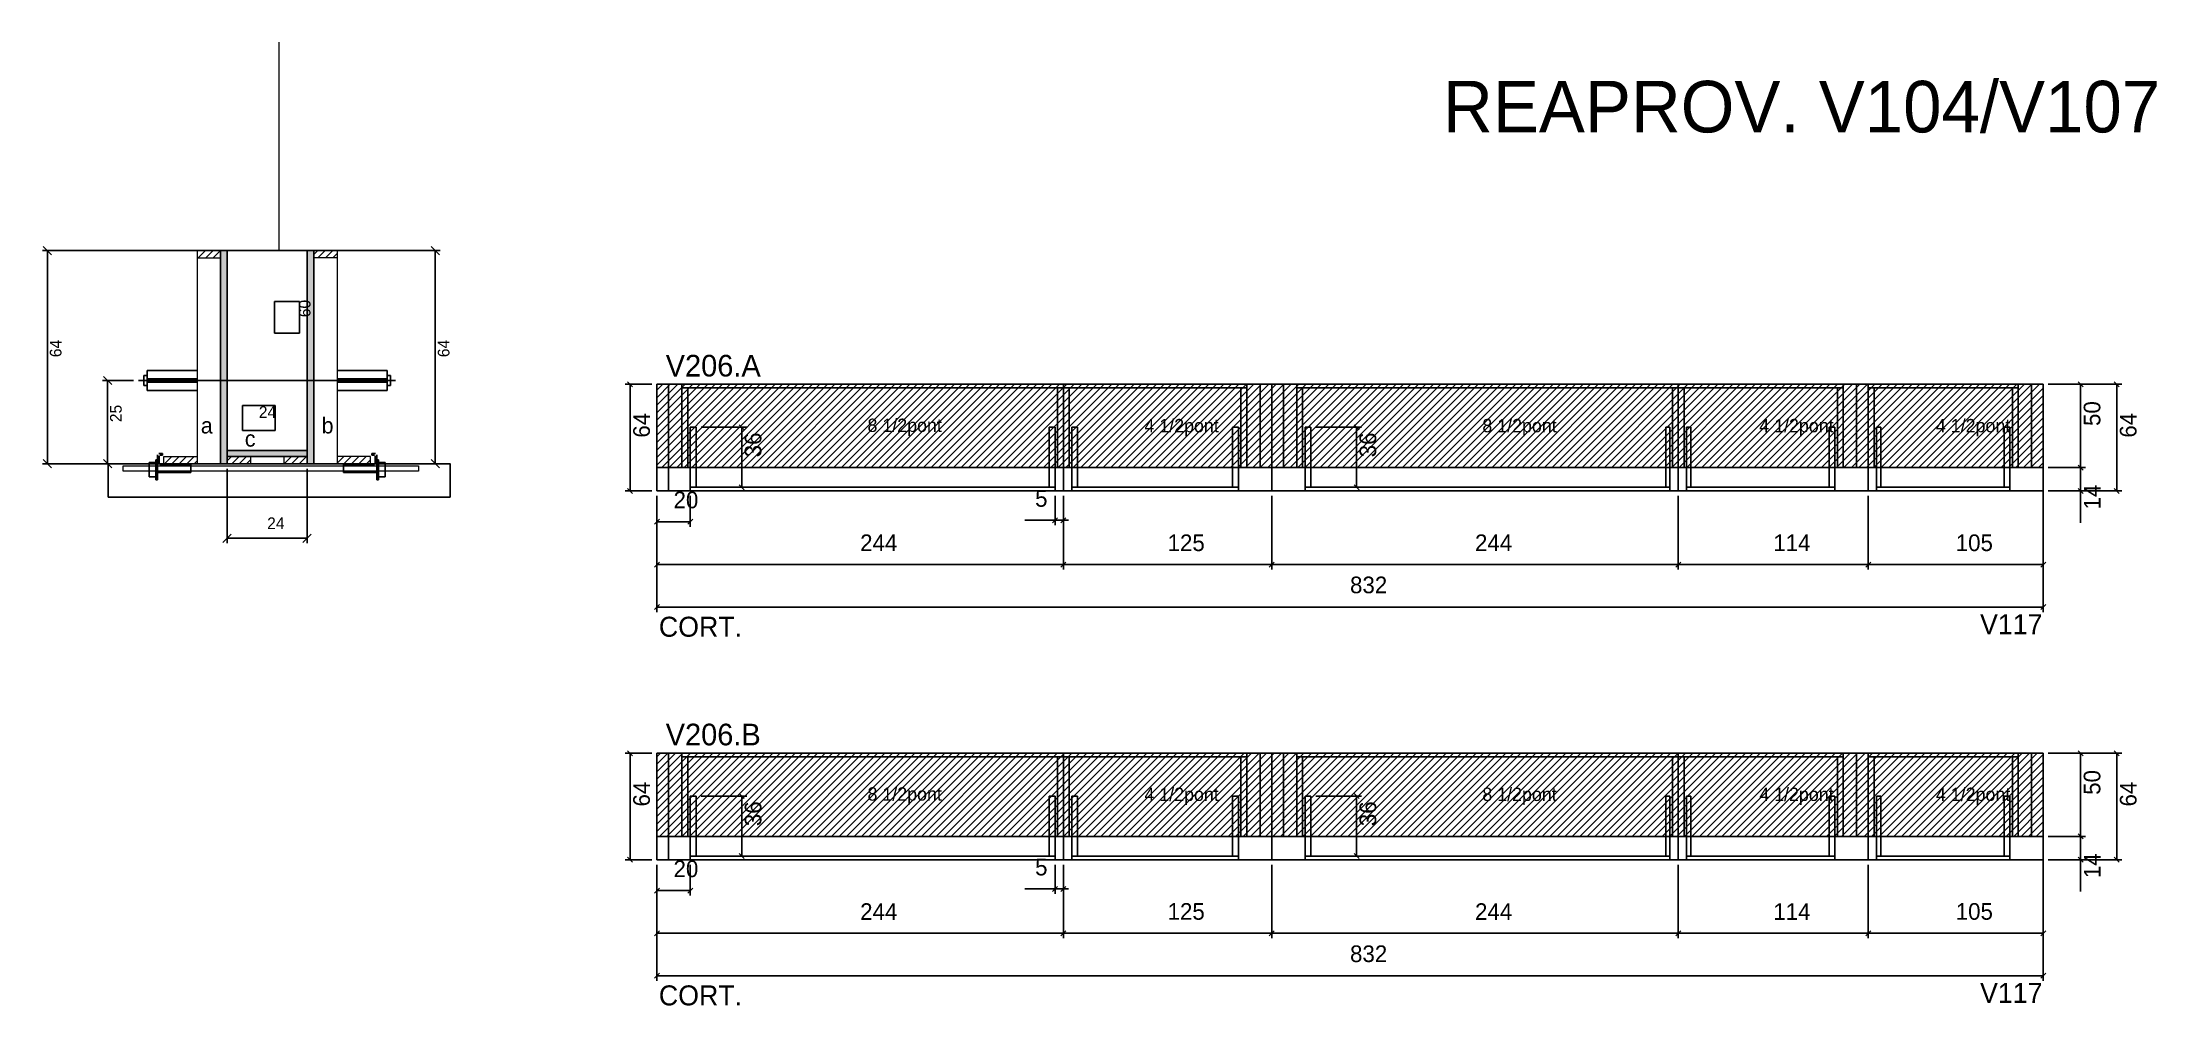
# Model space of a CAD drawing. Header units: metres. Extents: x 2848 to 4117, y 8694 to 9272.
import ezdxf

# ---------------------------------------------------------------- set-up
doc = ezdxf.new("R2010")
doc.units = ezdxf.units.M
for name, color, linetype in [('5', 7, 'Continuous'), ('barrote', 7, 'Continuous'), ('CONCRETO', 7, 'Continuous'), ('COTA', 7, 'Continuous'), ('Cota Seção (2x)', 7, 'Continuous'), ('detalhes', 7, 'Continuous'), ('FOLHA MB', 7, 'Continuous'), ('Hachura', 7, 'Continuous'), ('Madeira', 7, 'Continuous'), ('Painéis', 7, 'Continuous'), ('presilha', 7, 'Continuous'), ('REAPROVEITAMENTO', 7, 'Continuous'), ('SARR_2.2x7', 7, 'Continuous'), ('SARR_3.5x7', 7, 'Continuous'), ('SCO-___-LAJ', 7, 'Continuous'), ('TENSOR', 7, 'Continuous'), ('texto', 7, 'Continuous'), ('Texto Seção', 7, 'Continuous')]:
    doc.layers.add(name, color=color, linetype=linetype)

msp = doc.modelspace()

# ---------------------------------------------------------------- hatches: boundary and pattern name
at = {"layer": 'Hachura'}
h = msp.add_hatch(dxfattribs=at)
h.set_pattern_fill('ANSI31')
h.paths.add_polyline_path([(2955.3, 9142.8), (2955.3, 9147.2), (2941.3, 9147.2), (2941.3, 9142.8), (2955.3, 9142.8)])
h = msp.add_hatch(color=7, dxfattribs=at)
h.dxf.hatch_style = 1
h.paths.add_polyline_path([(2955.3, 9147.2), (2959.3, 9147.2), (2959.3, 9019.2), (2955.3, 9019.2), (2955.3, 9147.2)])
h = msp.add_hatch(color=7, dxfattribs=at)
h.dxf.hatch_style = 1
h.paths.add_polyline_path([(3011.3, 9147.2), (3007.3, 9147.2), (3007.3, 9019.2), (3011.3, 9019.2), (3011.3, 9147.2)])
h = msp.add_hatch(dxfattribs=at)
h.set_pattern_fill('ANSI31')
h.paths.add_polyline_path([(3011.3, 9142.8), (3011.3, 9147.2), (3025.3, 9147.2), (3025.3, 9142.8), (3011.3, 9142.8)])
h = msp.add_hatch(dxfattribs=at)
h.set_pattern_fill('ANSI31')
h.paths.add_polyline_path([(2921.3, 9019.2), (2921.3, 9023.6), (2941.3, 9023.6), (2941.3, 9019.2), (2921.3, 9019.2)])
h = msp.add_hatch(color=7, dxfattribs=at)
h.dxf.hatch_style = 1
h.paths.add_polyline_path([(3007.3, 9023.6), (3007.3, 9027.2), (2959.3, 9027.2), (2959.3, 9023.6), (3007.3, 9023.6)])
h = msp.add_hatch(dxfattribs=at)
h.set_pattern_fill('ANSI31')
h.paths.add_polyline_path([(2959.3, 9019.2), (2959.3, 9023.6), (2973.3, 9023.6), (2973.3, 9019.2), (2959.3, 9019.2)])
h = msp.add_hatch(dxfattribs=at)
h.set_pattern_fill('ANSI31')
h.paths.add_polyline_path([(3007.3, 9019.2), (3007.3, 9023.6), (2993.3, 9023.6), (2993.3, 9019.2), (3007.3, 9019.2)])
h = msp.add_hatch(dxfattribs=at)
h.set_pattern_fill('ANSI31')
h.paths.add_polyline_path([(3045.3, 9019.2), (3045.3, 9023.6), (3025.3, 9023.6), (3025.3, 9019.2), (3045.3, 9019.2)])
at = {"layer": 'REAPROVEITAMENTO'}
h = msp.add_hatch(dxfattribs=at)
h.set_pattern_fill('ANSI31')
h.paths.add_polyline_path([(4049.2, 9016.9), (4049.2, 9066.9), (3217.2, 9066.9), (3217.2, 9016.9), (4049.2, 9016.9)])
h = msp.add_hatch(dxfattribs=at)
h.set_pattern_fill('ANSI31')
h.paths.add_polyline_path([(4049.2, 8795.5), (4049.2, 8845.5), (3217.2, 8845.5), (3217.2, 8795.5), (4049.2, 8795.5)])

# ---------------------------------------------------------------- linework, layer by layer
at = {"color": 7, "lineweight": 25}
for p, q in [((2911.3, 9075.2), (2911.3, 9063.2)), ((2911.3, 9075.2), (2941.3, 9075.2)), ((3055.3, 9075.2), (3025.3, 9075.2)), ((3055.3, 9075.2), (3055.3, 9063.2)), ((2909.3, 9072.2), (2909.3, 9066.2)), ((2909.3, 9072.2), (2911.3, 9072.2)), ((2911.3, 9066.2), (2909.3, 9066.2)), ((2941.3, 9070.2), (2911.3, 9070.2)), ((2941.3, 9068.2), (2911.3, 9068.2)), ((2911.3, 9063.2), (2941.3, 9063.2)), ((3025.3, 9070.2), (3055.3, 9070.2)), ((3025.3, 9068.2), (3055.3, 9068.2)), ((3055.3, 9063.2), (3025.3, 9063.2)), ((3055.3, 9072.2), (3057.3, 9072.2)), ((3055.3, 9066.2), (3057.3, 9066.2)), ((3057.3, 9072.2), (3057.3, 9066.2))]:
    msp.add_line(p, q, dxfattribs=at)
at = {"layer": 'barrote', "color": 251, "lineweight": 25}
msp.add_lwpolyline([(2887.9, 8999.2), (3093.1, 8999.2), (3093.1, 9019.2), (2887.9, 9019.2)], close=True, dxfattribs=at)
at = {"layer": 'CONCRETO', "color": 251, "lineweight": 25}
msp.add_lwpolyline([(2959.3, 9123.2), (2959.3, 9147.2), (3007.3, 9147.2), (3007.3, 9143), (3007.3, 9143), (3007.3, 9027.2), (2959.3, 9027.2), (2959.3, 9123.2)], close=True, dxfattribs=at)
at = {"layer": 'COTA', "color": 4, "lineweight": 25}
for p, q in [((2956.3, 9147.2), (2848.4, 9147.2)), ((2851.4, 9019.2), (2851.4, 9147.2)), ((3010.3, 9147.2), (3087.2, 9147.2)), ((3084.2, 9019.2), (3084.2, 9147.2)), ((2903, 9069.2), (2884.5, 9069.2)), ((2887.5, 9069.2), (2887.5, 9019.2)), ((4052.2, 9066.9), (4074.6, 9066.9)), ((4052.2, 9066.9), (4096.3, 9066.9)), ((4071.6, 9066.9), (4071.6, 9016.9)), ((4093.3, 9066.9), (4093.3, 9002.9)), ((2922.7, 9019.2), (2848.4, 9019.2)), ((2903, 9019.2), (2884.5, 9019.2)), ((2959.3, 9016.2), (2959.3, 8971.5)), ((3007.3, 9016.2), (3007.3, 8971.5)), ((3043.9, 9019.2), (3087.2, 9019.2)), ((4052.2, 9016.9), (4074.6, 9016.9)), ((3461.2, 8999.9), (3461.2, 8955.7)), ((3461.2, 8999.9), (3461.2, 8955.7)), ((3586.2, 8999.9), (3586.2, 8955.7)), ((3586.2, 8999.9), (3586.2, 8955.7)), ((3830.2, 8999.9), (3830.2, 8955.7)), ((3830.2, 8999.9), (3830.2, 8955.7)), ((3944.2, 8999.9), (3944.2, 8955.7)), ((4052.2, 9002.9), (4096.3, 9002.9)), ((2959.3, 8974.5), (3007.3, 8974.5)), ((3217.2, 8982.2), (3217.2, 8955.7)), ((3217.2, 8958.7), (3461.2, 8958.7)), ((3461.2, 8958.7), (3586.2, 8958.7)), ((3586.2, 8958.7), (3830.2, 8958.7)), ((3830.2, 8958.7), (3944.2, 8958.7)), ((4052.2, 8845.5), (4074.6, 8845.5)), ((4052.2, 8845.5), (4096.3, 8845.5)), ((4071.6, 8845.5), (4071.6, 8795.5)), ((4093.3, 8845.5), (4093.3, 8781.5)), ((4052.2, 8795.5), (4074.6, 8795.5)), ((4052.2, 8781.5), (4096.3, 8781.5)), ((3461.2, 8778.5), (3461.2, 8734.4)), ((3461.2, 8778.5), (3461.2, 8734.4)), ((3586.2, 8778.5), (3586.2, 8734.4)), ((3586.2, 8778.5), (3586.2, 8734.4)), ((3830.2, 8778.5), (3830.2, 8734.4)), ((3830.2, 8778.5), (3830.2, 8734.4)), ((3944.2, 8778.5), (3944.2, 8734.4)), ((3217.2, 8760.9), (3217.2, 8734.4)), ((3217.2, 8737.4), (3461.2, 8737.4)), ((3461.2, 8737.4), (3586.2, 8737.4)), ((3586.2, 8737.4), (3830.2, 8737.4)), ((3830.2, 8737.4), (3944.2, 8737.4))]:
    msp.add_line(p, q, dxfattribs=at)
at = {"layer": 'COTA', "color": 0, "lineweight": 25}
for p, q in [((4073.1, 9065.4), (4070.1, 9068.4)), ((4094.8, 9065.4), (4091.8, 9068.4)), ((4070.1, 9018.4), (4073.1, 9015.4)), ((4091.8, 9004.4), (4094.8, 9001.4)), ((3218.7, 8960.2), (3215.7, 8957.2)), ((3459.7, 8957.2), (3462.7, 8960.2)), ((3462.7, 8960.2), (3459.7, 8957.2)), ((3584.7, 8957.2), (3587.7, 8960.2)), ((3587.7, 8960.2), (3584.7, 8957.2)), ((3828.7, 8957.2), (3831.7, 8960.2)), ((3831.7, 8960.2), (3828.7, 8957.2)), ((3942.7, 8957.2), (3945.7, 8960.2)), ((4073.1, 8844), (4070.1, 8847)), ((4094.8, 8844), (4091.8, 8847)), ((4070.1, 8797), (4073.1, 8794)), ((4091.8, 8783), (4094.8, 8780)), ((3218.7, 8738.9), (3215.7, 8735.9)), ((3459.7, 8735.9), (3462.7, 8738.9)), ((3462.7, 8738.9), (3459.7, 8735.9)), ((3584.7, 8735.9), (3587.7, 8738.9)), ((3587.7, 8738.9), (3584.7, 8735.9)), ((3828.7, 8735.9), (3831.7, 8738.9)), ((3831.7, 8738.9), (3828.7, 8735.9)), ((3942.7, 8735.9), (3945.7, 8738.9))]:
    msp.add_line(p, q, dxfattribs=at)
for points in [[(2853.9, 9144.7), (2848.9, 9149.7)], [(3086.7, 9144.7), (3081.7, 9149.7)], [(2890, 9066.7), (2885, 9071.7)], [(2848.9, 9021.7), (2853.9, 9016.7)], [(2885, 9021.7), (2890, 9016.7)], [(3081.7, 9021.7), (3086.7, 9016.7)], [(2961.8, 8977), (2956.8, 8972)], [(3004.8, 8972), (3009.8, 8977)]]:
    msp.add_lwpolyline(points, dxfattribs=at)
at = {"layer": 'Cota Seção (2x)', "color": 180, "lineweight": 25}
for p, q in [((3002.8, 9116.7), (2987.8, 9116.7)), ((2987.8, 9116.7), (2987.8, 9097.7)), ((3002.8, 9097.7), (3002.8, 9116.7)), ((2987.8, 9097.7), (3002.8, 9097.7)), ((2988.2, 9054.2), (2968.5, 9054.2)), ((2968.5, 9054.2), (2968.5, 9039.2)), ((2988.2, 9039.2), (2988.2, 9054.2)), ((2968.5, 9039.2), (2988.2, 9039.2))]:
    msp.add_line(p, q, dxfattribs=at)
at = {"layer": 'Madeira', "color": 126, "lineweight": 18}
for points in [[(2955.3, 9142.8), (2955.3, 9147.2), (2941.3, 9147.2), (2941.3, 9142.8)], [(2955.3, 9147.2), (2941.3, 9147.2), (2941.3, 9019.2), (2955.3, 9019.2)], [(3011.3, 9142.8), (3011.3, 9147.2), (3025.3, 9147.2), (3025.3, 9142.8)], [(3011.3, 9147.2), (3025.3, 9147.2), (3025.3, 9019.2), (3011.3, 9019.2)], [(2921.3, 9019.2), (2921.3, 9023.6), (2941.3, 9023.6), (2941.3, 9019.2)], [(2959.3, 9019.2), (2959.3, 9023.6), (2973.3, 9023.6), (2973.3, 9019.2)], [(3007.3, 9019.2), (3007.3, 9023.6), (2993.3, 9023.6), (2993.3, 9019.2)], [(3045.3, 9019.2), (3045.3, 9023.6), (3025.3, 9023.6), (3025.3, 9019.2)]]:
    msp.add_lwpolyline(points, close=True, dxfattribs=at)
at = {"layer": 'Painéis', "color": 4, "lineweight": 25}
for p, q in [((3214.2, 9066.9), (3198.1, 9066.9)), ((3201.1, 9002.9), (3201.1, 9066.9)), ((3243.7, 9041.1), (3271.1, 9041.1)), ((3268.1, 9041.1), (3268.1, 9005.1)), ((3612.7, 9041.1), (3640.1, 9041.1)), ((3637.1, 9041.1), (3637.1, 9005.1)), ((4049.2, 9013.9), (4049.2, 8930.2)), ((4052.2, 9016.9), (4074.6, 9016.9)), ((4071.6, 9016.9), (4071.6, 9002.9)), ((3214.2, 9002.9), (3198.1, 9002.9)), ((3217.2, 8999.9), (3217.2, 8930.2)), ((3217.2, 8999.9), (3217.2, 8981.4)), ((3237.2, 8999.9), (3237.2, 8981.4)), ((3243.7, 9005.1), (3271.1, 9005.1)), ((3456.2, 8999.9), (3456.2, 8982.3)), ((3461.2, 8999.9), (3461.2, 8982.3)), ((3612.7, 9005.1), (3640.1, 9005.1)), ((3944.2, 8999.9), (3944.2, 8955.7)), ((4049.2, 8999.9), (4049.2, 8955.7)), ((4052.2, 9002.9), (4074.6, 9002.9)), ((4071.6, 9002.9), (4071.6, 8983.8)), ((3217.2, 8984.4), (3237.2, 8984.4)), ((3456.2, 8985.3), (3438.1, 8985.3)), ((3461.2, 8985.3), (3456.2, 8985.3)), ((3461.2, 8985.3), (3464.2, 8985.3)), ((3944.2, 8958.7), (4049.2, 8958.7)), ((3217.2, 8933.2), (4049.2, 8933.2)), ((3214.2, 8845.5), (3198.1, 8845.5)), ((3201.1, 8781.5), (3201.1, 8845.5)), ((3243.7, 8819.7), (3271.1, 8819.7)), ((3268.1, 8819.7), (3268.1, 8783.7)), ((3612.7, 8819.7), (3640.1, 8819.7)), ((3637.1, 8819.7), (3637.1, 8783.7)), ((4052.2, 8795.5), (4074.6, 8795.5)), ((4071.6, 8795.5), (4071.6, 8781.5)), ((3214.2, 8781.5), (3198.1, 8781.5)), ((3243.7, 8783.7), (3271.1, 8783.7)), ((3612.7, 8783.7), (3640.1, 8783.7)), ((4049.2, 8792.5), (4049.2, 8708.9)), ((4052.2, 8781.5), (4074.6, 8781.5)), ((4071.6, 8781.5), (4071.6, 8762.4)), ((3217.2, 8778.5), (3217.2, 8708.9)), ((3217.2, 8778.5), (3217.2, 8760)), ((3237.2, 8778.5), (3237.2, 8760)), ((3456.2, 8778.5), (3456.2, 8761)), ((3461.2, 8778.5), (3461.2, 8761)), ((3944.2, 8778.5), (3944.2, 8734.4)), ((4049.2, 8778.5), (4049.2, 8734.4)), ((3217.2, 8763), (3237.2, 8763)), ((3456.2, 8764), (3438.1, 8764)), ((3461.2, 8764), (3456.2, 8764)), ((3461.2, 8764), (3464.2, 8764)), ((3944.2, 8737.4), (4049.2, 8737.4)), ((3217.2, 8711.9), (4049.2, 8711.9))]:
    msp.add_line(p, q, dxfattribs=at)
at = {"layer": 'Painéis', "color": 0, "lineweight": 25}
for p, q in [((3202.6, 9065.4), (3199.6, 9068.4)), ((3269.6, 9039.6), (3266.6, 9042.6)), ((3638.6, 9039.6), (3635.6, 9042.6)), ((4073.1, 9015.4), (4070.1, 9018.4)), ((3199.6, 9004.4), (3202.6, 9001.4)), ((3266.6, 9006.6), (3269.6, 9003.6)), ((3635.6, 9006.6), (3638.6, 9003.6)), ((4070.1, 9004.4), (4073.1, 9001.4)), ((3218.7, 8985.9), (3215.7, 8982.9)), ((3235.7, 8982.9), (3238.7, 8985.9)), ((3454.7, 8983.8), (3457.7, 8986.8)), ((3462.7, 8986.8), (3459.7, 8983.8)), ((3945.7, 8960.2), (3942.7, 8957.2)), ((4047.7, 8957.2), (4050.7, 8960.2)), ((3218.7, 8934.7), (3215.7, 8931.7)), ((4047.7, 8931.7), (4050.7, 8934.7)), ((3202.6, 8844), (3199.6, 8847)), ((3269.6, 8818.2), (3266.6, 8821.2)), ((3638.6, 8818.2), (3635.6, 8821.2)), ((4073.1, 8794), (4070.1, 8797)), ((3199.6, 8783), (3202.6, 8780)), ((3266.6, 8785.2), (3269.6, 8782.2)), ((3635.6, 8785.2), (3638.6, 8782.2)), ((4070.1, 8783), (4073.1, 8780)), ((3218.7, 8764.5), (3215.7, 8761.5)), ((3235.7, 8761.5), (3238.7, 8764.5)), ((3454.7, 8762.5), (3457.7, 8765.5)), ((3462.7, 8765.5), (3459.7, 8762.5)), ((3945.7, 8738.9), (3942.7, 8735.9)), ((4047.7, 8735.9), (4050.7, 8738.9)), ((3218.7, 8713.4), (3215.7, 8710.4)), ((4047.7, 8710.4), (4050.7, 8713.4))]:
    msp.add_line(p, q, dxfattribs=at)
at = {"layer": 'Painéis', "color": 200, "lineweight": 25}
for p, q in [((3217.2, 9066.9), (3586.2, 9066.9)), ((3217.2, 9016.9), (3217.2, 9066.9)), ((3461.2, 9016.9), (3461.2, 9066.9)), ((3586.2, 9016.9), (3586.2, 9066.9)), ((3586.2, 9066.9), (4049.2, 9066.9)), ((3830.2, 9016.9), (3830.2, 9066.9)), ((3944.2, 9016.9), (3944.2, 9066.9)), ((4049.2, 9016.9), (4049.2, 9066.9)), ((3217.2, 9016.9), (3586.2, 9016.9)), ((3217.2, 9002.9), (3217.2, 9016.9)), ((3461.2, 9016.9), (3461.2, 9002.9)), ((3586.2, 9016.9), (4049.2, 9016.9)), ((3586.2, 9016.9), (3586.2, 9002.9)), ((3830.2, 9016.9), (3830.2, 9002.9)), ((3944.2, 9002.9), (3944.2, 9016.9)), ((4049.2, 9002.9), (4049.2, 9016.9)), ((3217.2, 9002.9), (4049.2, 9002.9)), ((3217.2, 8845.5), (3586.2, 8845.5)), ((3217.2, 8795.5), (3217.2, 8845.5)), ((3461.2, 8795.5), (3461.2, 8845.5)), ((3586.2, 8795.5), (3586.2, 8845.5)), ((3586.2, 8845.5), (4049.2, 8845.5)), ((3830.2, 8795.5), (3830.2, 8845.5)), ((3944.2, 8795.5), (3944.2, 8845.5)), ((4049.2, 8795.5), (4049.2, 8845.5)), ((3217.2, 8795.5), (3586.2, 8795.5)), ((3217.2, 8781.5), (3217.2, 8795.5)), ((3461.2, 8795.5), (3461.2, 8781.5)), ((3586.2, 8795.5), (4049.2, 8795.5)), ((3586.2, 8795.5), (3586.2, 8781.5)), ((3830.2, 8795.5), (3830.2, 8781.5)), ((3944.2, 8781.5), (3944.2, 8795.5)), ((4049.2, 8781.5), (4049.2, 8795.5)), ((3217.2, 8781.5), (4049.2, 8781.5))]:
    msp.add_line(p, q, dxfattribs=at)
for points in [[(2955.3, 9147.2), (2959.3, 9147.2), (2959.3, 9019.2), (2955.3, 9019.2)], [(2959.3, 9147.2), (2959.3, 9123.2), (2959.3, 9123.2), (2959.3, 9147.2)], [(3011.3, 9147.2), (3007.3, 9147.2), (3007.3, 9019.2), (3011.3, 9019.2)], [(3007.3, 9023.6), (3007.3, 9027.2), (2959.3, 9027.2), (2959.3, 9023.6)]]:
    msp.add_lwpolyline(points, close=True, dxfattribs=at)
at = {"layer": 'presilha', "color": 1, "lineweight": 25}
for p, q in [((2917.5, 9018.3), (2917.5, 9024.5)), ((2920.5, 9025.3), (2918.2, 9025.3)), ((2918.5, 9019), (2918.5, 9023.9)), ((2920.5, 9024.3), (2918.8, 9024.3)), ((2920.5, 9025.3), (2920.5, 9024.3)), ((3046.2, 9025.3), (3046.2, 9024.3)), ((3046.2, 9025.3), (3048.4, 9025.3)), ((3046.2, 9024.3), (3047.8, 9024.3)), ((3048.2, 9019), (3048.2, 9023.9)), ((3049.2, 9018.3), (3049.2, 9024.5)), ((2912.5, 9019.9), (2916.5, 9019.9)), ((2912.5, 9019.9), (2912.5, 9011.3)), ((2916.5, 9011.3), (2912.5, 9011.3)), ((2916.5, 9021.6), (2917.5, 9021.6)), ((2916.5, 9009.6), (2916.5, 9021.6)), ((2916.5, 9019.9), (2916.5, 9011.3)), ((2917.5, 9021.6), (2917.5, 9009.6)), ((2937.5, 9014), (2917.5, 9014)), ((2937.5, 9018.6), (2918.8, 9018.6)), ((2937.5, 9018.6), (2937.5, 9014)), ((3029.2, 9018.6), (3029.2, 9014)), ((3029.2, 9018.6), (3047.8, 9018.6)), ((3029.2, 9014), (3049.2, 9014)), ((3050.2, 9021.6), (3049.2, 9021.6)), ((3049.2, 9021.6), (3049.2, 9009.6)), ((3050.2, 9009.6), (3050.2, 9021.6)), ((3054.2, 9019.9), (3050.2, 9019.9)), ((3050.2, 9019.9), (3050.2, 9011.3)), ((3050.2, 9011.3), (3054.2, 9011.3)), ((3054.2, 9019.9), (3054.2, 9011.3)), ((2917.5, 9009.6), (2916.5, 9009.6)), ((3049.2, 9009.6), (3050.2, 9009.6))]:
    msp.add_line(p, q, dxfattribs=at)
at = {"layer": 'SARR_2.2x7', "color": 40, "lineweight": 25}
for p, q in [((3224.2, 9016.9), (3224.2, 9066.9)), ((3232.2, 9064.7), (3461.2, 9064.7)), ((3461.2, 9064.7), (3571.2, 9064.7)), ((3579.2, 9016.9), (3579.2, 9066.9)), ((3593.2, 9016.9), (3593.2, 9066.9)), ((3601.2, 9064.7), (3830.2, 9064.7)), ((3830.2, 9064.7), (3929.2, 9064.7)), ((3937.2, 9016.9), (3937.2, 9066.9)), ((3944.2, 9064.7), (4034.2, 9064.7)), ((4042.2, 9016.9), (4042.2, 9066.9)), ((3224.2, 9016.9), (3224.2, 9002.9)), ((3237.2, 9005.1), (3456.2, 9005.1)), ((3566.2, 9005.1), (3466.2, 9005.1)), ((3606.2, 9005.1), (3825.2, 9005.1)), ((3924.2, 9005.1), (3835.2, 9005.1)), ((4029.2, 9005.1), (3949.2, 9005.1)), ((3224.2, 8795.5), (3224.2, 8845.5)), ((3579.2, 8795.5), (3579.2, 8845.5)), ((3593.2, 8795.5), (3593.2, 8845.5)), ((3937.2, 8795.5), (3937.2, 8845.5)), ((4042.2, 8795.5), (4042.2, 8845.5)), ((3232.2, 8843.3), (3461.2, 8843.3)), ((3461.2, 8843.3), (3571.2, 8843.3)), ((3601.2, 8843.3), (3830.2, 8843.3)), ((3830.2, 8843.3), (3929.2, 8843.3)), ((3944.2, 8843.3), (4034.2, 8843.3)), ((3224.2, 8795.5), (3224.2, 8781.5)), ((3237.2, 8783.7), (3456.2, 8783.7)), ((3566.2, 8783.7), (3466.2, 8783.7)), ((3606.2, 8783.7), (3825.2, 8783.7)), ((3924.2, 8783.7), (3835.2, 8783.7)), ((4029.2, 8783.7), (3949.2, 8783.7))]:
    msp.add_line(p, q, dxfattribs=at)
at = {"layer": 'SARR_3.5x7', "color": 81, "lineweight": 25}
for p, q in [((3232.2, 9066.9), (3232.2, 9016.9)), ((3235.7, 9064.7), (3235.7, 9016.9)), ((3457.7, 9064.7), (3457.7, 9016.9)), ((3461.2, 9064.7), (3461.2, 9016.9)), ((3464.7, 9064.7), (3464.7, 9016.9)), ((3567.7, 9064.7), (3567.7, 9016.9)), ((3571.2, 9066.9), (3571.2, 9016.9)), ((3601.2, 9066.9), (3601.2, 9016.9)), ((3604.7, 9064.7), (3604.7, 9016.9)), ((3826.7, 9064.7), (3826.7, 9016.9)), ((3830.2, 9064.7), (3830.2, 9016.9)), ((3833.7, 9064.7), (3833.7, 9016.9)), ((3925.7, 9064.7), (3925.7, 9016.9)), ((3929.2, 9066.9), (3929.2, 9016.9)), ((3944.2, 9064.7), (3944.2, 9016.9)), ((3947.7, 9064.7), (3947.7, 9016.9)), ((4030.7, 9064.7), (4030.7, 9016.9)), ((4034.2, 9066.9), (4034.2, 9016.9)), ((3237.2, 9041.1), (3237.2, 9002.9)), ((3240.7, 9041.1), (3237.2, 9041.1)), ((3240.7, 9041.1), (3240.7, 9005.1)), ((3452.7, 9041.1), (3452.7, 9005.1)), ((3452.7, 9041.1), (3456.2, 9041.1)), ((3456.2, 9041.1), (3456.2, 9002.9)), ((3466.2, 9041.1), (3466.2, 9002.9)), ((3469.7, 9041.1), (3466.2, 9041.1)), ((3469.7, 9041.1), (3469.7, 9005.1)), ((3562.7, 9041.1), (3562.7, 9005.1)), ((3562.7, 9041.1), (3566.2, 9041.1)), ((3566.2, 9041.1), (3566.2, 9002.9)), ((3606.2, 9041.1), (3606.2, 9002.9)), ((3609.7, 9041.1), (3606.2, 9041.1)), ((3609.7, 9041.1), (3609.7, 9005.1)), ((3822.7, 9041.1), (3822.7, 9005.1)), ((3822.7, 9041.1), (3825.2, 9041.1)), ((3825.2, 9041.1), (3825.2, 9002.9)), ((3835.2, 9041.1), (3835.2, 9002.9)), ((3837.7, 9041.1), (3835.2, 9041.1)), ((3837.7, 9041.1), (3837.7, 9005.1)), ((3920.7, 9041.1), (3920.7, 9005.1)), ((3920.7, 9041.1), (3924.2, 9041.1)), ((3924.2, 9041.1), (3924.2, 9002.9)), ((3949.2, 9041.1), (3949.2, 9002.9)), ((3951.7, 9041.1), (3949.2, 9041.1)), ((3951.7, 9041.1), (3951.7, 9005.1)), ((4025.7, 9041.1), (4025.7, 9005.1)), ((4025.7, 9041.1), (4029.2, 9041.1)), ((4029.2, 9041.1), (4029.2, 9002.9)), ((3232.2, 9016.9), (3235.7, 9016.9)), ((3457.7, 9016.9), (3461.2, 9016.9)), ((3461.2, 9016.9), (3464.7, 9016.9)), ((3571.2, 9016.9), (3567.7, 9016.9)), ((3601.2, 9016.9), (3604.7, 9016.9)), ((3826.7, 9016.9), (3830.2, 9016.9)), ((3830.2, 9016.9), (3833.7, 9016.9)), ((3925.7, 9016.9), (3929.2, 9016.9)), ((3944.2, 9016.9), (3947.7, 9016.9)), ((4030.7, 9016.9), (4034.2, 9016.9)), ((3232.2, 8845.5), (3232.2, 8795.5)), ((3571.2, 8845.5), (3571.2, 8795.5)), ((3601.2, 8845.5), (3601.2, 8795.5)), ((3929.2, 8845.5), (3929.2, 8795.5)), ((4034.2, 8845.5), (4034.2, 8795.5)), ((3235.7, 8843.3), (3235.7, 8795.5)), ((3457.7, 8843.3), (3457.7, 8795.5)), ((3461.2, 8843.3), (3461.2, 8795.5)), ((3464.7, 8843.3), (3464.7, 8795.5)), ((3567.7, 8843.3), (3567.7, 8795.5)), ((3604.7, 8843.3), (3604.7, 8795.5)), ((3826.7, 8843.3), (3826.7, 8795.5)), ((3830.2, 8843.3), (3830.2, 8795.5)), ((3833.7, 8843.3), (3833.7, 8795.5)), ((3925.7, 8843.3), (3925.7, 8795.5)), ((3944.2, 8843.3), (3944.2, 8795.5)), ((3947.7, 8843.3), (3947.7, 8795.5)), ((4030.7, 8843.3), (4030.7, 8795.5)), ((3237.2, 8819.7), (3237.2, 8781.5)), ((3240.7, 8819.7), (3237.2, 8819.7)), ((3240.7, 8819.7), (3240.7, 8783.7)), ((3452.7, 8819.7), (3452.7, 8783.7)), ((3452.7, 8819.7), (3456.2, 8819.7)), ((3456.2, 8819.7), (3456.2, 8781.5)), ((3466.2, 8819.7), (3466.2, 8781.5)), ((3469.7, 8819.7), (3466.2, 8819.7)), ((3469.7, 8819.7), (3469.7, 8783.7)), ((3562.7, 8819.7), (3562.7, 8783.7)), ((3562.7, 8819.7), (3566.2, 8819.7)), ((3566.2, 8819.7), (3566.2, 8781.5)), ((3606.2, 8819.7), (3606.2, 8781.5)), ((3609.7, 8819.7), (3606.2, 8819.7)), ((3609.7, 8819.7), (3609.7, 8783.7)), ((3822.7, 8819.7), (3822.7, 8783.7)), ((3822.7, 8819.7), (3825.2, 8819.7)), ((3825.2, 8819.7), (3825.2, 8781.5)), ((3835.2, 8819.7), (3835.2, 8781.5)), ((3837.7, 8819.7), (3835.2, 8819.7)), ((3837.7, 8819.7), (3837.7, 8783.7)), ((3920.7, 8819.7), (3920.7, 8783.7)), ((3920.7, 8819.7), (3924.2, 8819.7)), ((3924.2, 8819.7), (3924.2, 8781.5)), ((3949.2, 8819.7), (3949.2, 8781.5)), ((3951.7, 8819.7), (3949.2, 8819.7)), ((3951.7, 8819.7), (3951.7, 8783.7)), ((4025.7, 8819.7), (4025.7, 8783.7)), ((4025.7, 8819.7), (4029.2, 8819.7)), ((4029.2, 8819.7), (4029.2, 8781.5)), ((3232.2, 8795.5), (3235.7, 8795.5)), ((3457.7, 8795.5), (3461.2, 8795.5)), ((3461.2, 8795.5), (3464.7, 8795.5)), ((3571.2, 8795.5), (3567.7, 8795.5)), ((3601.2, 8795.5), (3604.7, 8795.5)), ((3826.7, 8795.5), (3830.2, 8795.5)), ((3830.2, 8795.5), (3833.7, 8795.5)), ((3925.7, 8795.5), (3929.2, 8795.5)), ((3944.2, 8795.5), (3947.7, 8795.5)), ((4030.7, 8795.5), (4034.2, 8795.5))]:
    msp.add_line(p, q, dxfattribs=at)
at = {"layer": 'SCO-___-LAJ', "color": 1, "lineweight": 0}
msp.add_lwpolyline([(2896.9, 9017.9), (3074.2, 9017.9), (3074.2, 9014.7), (2896.9, 9014.7)], close=True, dxfattribs=at)
at = {"layer": 'TENSOR', "color": 3, "lineweight": 25}
msp.add_line((3060.3, 9069.2), (2906, 9069.2), dxfattribs=at)
at = {"layer": 'Texto Seção', "color": 252, "lineweight": 15}
msp.add_line((2990.5, 9147.2), (2990.5, 9272.2), dxfattribs=at)

# ---------------------------------------------------------------- texts
at = {"layer": '5', "color": 5, "lineweight": 25}
for s, rotation, p in [('CORT.', 360, (3218.4, 8915.4)), ('V117', 0, (4011.3, 8916.9)), ('CORT.', 360, (3218.4, 8694.1)), ('V117', 0, (4011.3, 8695.6))]:
    msp.add_text(s, height=12, rotation=rotation, dxfattribs=at).set_placement(p)
at = {"layer": 'COTA', "color": 1, "lineweight": 25}
for s, p in [('64', (2859.9, 9083.2)), ('64', (3092.7, 9083.2)), ('25', (2896, 9044.2))]:
    msp.add_text(s, height=7, rotation=90, dxfattribs=at).set_placement(p)
at = {"layer": 'COTA', "color": 240, "lineweight": 25}
for s, p in [('50', (4083.5, 9041.9)), ('64', (4105.2, 9034.9)), ('50', (4083.5, 8820.5)), ('64', (4105.2, 8813.5))]:
    msp.add_text(s, height=10, rotation=90, dxfattribs=at).set_placement(p)
at = {"layer": 'COTA', "color": 1, "lineweight": 25}
msp.add_text('24', height=7, dxfattribs=at).set_placement((2983.3, 8980))
at = {"layer": 'COTA', "color": 240, "lineweight": 25}
for s, p in [('244', (3339.2, 8966.8)), ('125', (3523.7, 8966.8)), ('244', (3708.2, 8966.8)), ('114', (3887.2, 8966.8)), ('244', (3339.2, 8745.4)), ('125', (3523.7, 8745.5)), ('244', (3708.2, 8745.4)), ('114', (3887.2, 8745.4))]:
    msp.add_text(s, height=10, dxfattribs=at).set_placement(p)
at = {"layer": 'Cota Seção (2x)', "color": 1, "lineweight": 25}
msp.add_text('60', height=7, rotation=90, dxfattribs=at).set_placement((3009.3, 9107.2))
msp.add_text('24', height=7, dxfattribs=at).set_placement((2978.3, 9046.7))
at = {"layer": 'detalhes', "color": 4, "lineweight": 25}
for s, p in [('a', (2943.5, 9037.4)), ('c', (2969.9, 9029.5)), ('b', (3016, 9037.4))]:
    msp.add_text(s, height=9.6, dxfattribs=at).set_placement(p)
at = {"layer": 'FOLHA MB', "color": 7, "lineweight": 13}
msp.add_text('REAPROV. V104/V107', height=30.965, rotation=360, dxfattribs=at).set_placement((3689, 9218.1))
at = {"layer": 'Painéis', "color": 240, "lineweight": 25}
for s, p in [('64', (3213, 9034.9)), ('36', (3279.9, 9023.1)), ('36', (3648.9, 9023.1)), ('14', (4083.6, 8991.8)), ('64', (3213, 8813.5)), ('36', (3279.9, 8801.7)), ('36', (3648.9, 8801.7)), ('14', (4083.6, 8770.5))]:
    msp.add_text(s, height=10, rotation=90, dxfattribs=at).set_placement(p)
for s, p in [('20', (3227.2, 8992.5)), ('5', (3444.2, 8993.4)), ('105', (3996.7, 8966.8)), ('832', (3633.2, 8941.5)), ('20', (3227.2, 8771.1)), ('5', (3444.2, 8772.1)), ('105', (3996.7, 8745.5)), ('832', (3633.2, 8720.1))]:
    msp.add_text(s, height=10, dxfattribs=at).set_placement(p)
at = {"layer": 'texto', "color": 2, "lineweight": 25}
for s, p in [('8 1/2pont', (3343.6, 9038.3)), ('4 1/2pont', (3509.8, 9038.1)), ('8 1/2pont', (3712.6, 9038.1)), ('4 1/2pont', (3878.8, 9038.1)), ('4 1/2pont', (3984.8, 9038.1)), ('8 1/2pont', (3343.6, 8817)), ('4 1/2pont', (3509.8, 8816.8)), ('8 1/2pont', (3712.6, 8816.8)), ('4 1/2pont', (3878.8, 8816.8)), ('4 1/2pont', (3984.8, 8816.8))]:
    msp.add_text(s, height=8, dxfattribs=at).set_placement(p)
at = {"layer": 'Texto Seção', "color": 7, "lineweight": 15}
for s, p in [('V206.A', (3222.5, 9071.6)), ('V206.B', (3222.5, 8850.2))]:
    msp.add_text(s, height=13, dxfattribs=at).set_placement(p)

doc.saveas('drawing.dxf')
